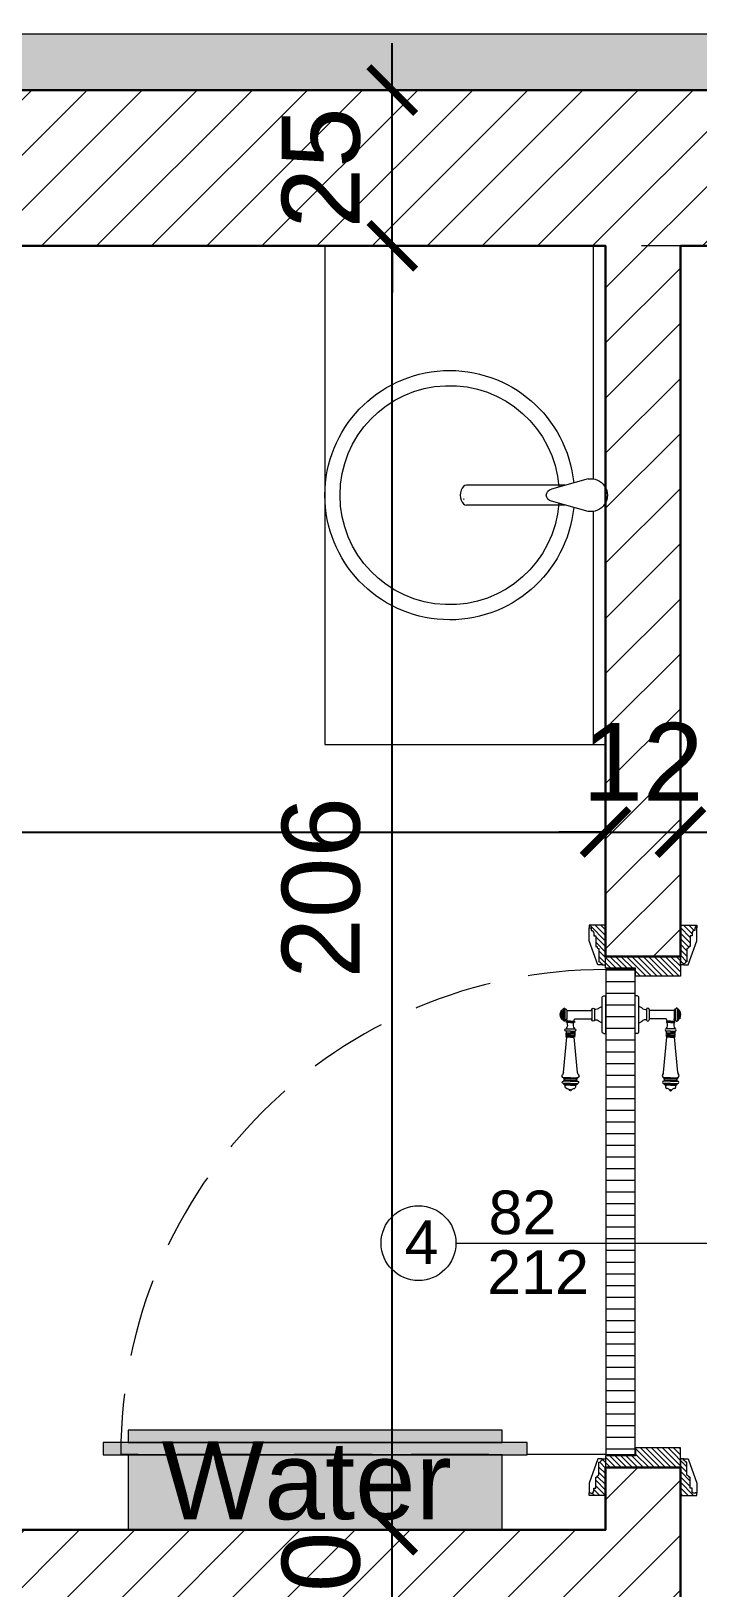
# Model space of a CAD drawing. Header units: centimetres. Extents: x 111832 to 117233, y -55119 to -48329.
# Drawn here: x 115280.2 to 115387.2, y -52297.7 to -52047.9 of the extents above; entities that cross this region are included whole.
import ezdxf

# ---------------------------------------------------------------- set-up
doc = ezdxf.new("R2010")
doc.units = ezdxf.units.CM
doc.header["$LTSCALE"] = 50
doc.header["$MEASUREMENT"] = 0
doc.linetypes.add('AXES', pattern=[2, 1.25, -0.25, 0.25, -0.25])
doc.linetypes.add('CACHE', pattern=[0.375, 0.25, -0.125])
doc.layers.get('0').update_dxf_attribs({"color": 8})
for name, color, linetype in [('AXES', 10, 'AXES'), ('BORD', 5, 'Continuous'), ('COTE 50ème', 1, 'Continuous'), ('TEXTE', 7, 'Continuous')]:
    doc.layers.add(name, color=color, linetype=linetype)
for name, color, linetype, lineweight in [('BANJO', 160, 'Continuous', 9), ('CONSOLE ISOL.', 214, 'Continuous', 15), ('door', 44, 'Continuous', 5), ('ISOLATION', 252, 'Continuous', 0), ('KASETAT_Pen_No__22', 8, 'Continuous', 50), ('MACONNERIE COUPE', 7, 'Continuous', 30), ('MACONNERIE HACHURE', 253, 'Continuous', 13), ('mobilimi', 8, 'Continuous', 9)]:
    doc.layers.add(name, color=color, linetype=linetype, lineweight=lineweight)
doc.layers.add('KASETAT_Pen_No__176', color=7, linetype='Continuous', lineweight=15, true_color=0x93a0c6)
doc.styles.add('GENERATED_STYLE_1', font='arial.ttf')
doc.styles.add('RS_TEXT_1.50', font='arial.ttf', dxfattribs={"height": 12.5})
doc.styles.add('RS_TXT_50', font='arial.ttf', dxfattribs={"height": 12.5})
doc.dimstyles.new('RS_50CM_LINEAIRE', dxfattribs={"dimscale": 5, "dimtxt": 12.5, "dimasz": 1.5, "dimexe": 1, "dimexo": 2.5, "dimgap": 1, "dimtad": 1, "dimdec": 1, "dimrnd": 0.5, "dimdsep": 46, "dimtxsty": 'RS_TXT_50', "dimblk1": 'ARCHTICK', "dimblk2": 'ARCHTICK', "dimsah": 1, "dimcen": 2.5, "dimdle": 1, "dimclrt": 4, "dimadec": 0, "dimazin": 2, "dimtfac": 1, "dimtdec": 1, "dimtix": 1, "dimtmove": 2, "dimatfit": 3, "dimfxl": 1, "dimtolj": 1, "dimtzin": 0, "dimarcsym": 0})

# ---------------------------------------------------------------- blocks, each defined once
blk = doc.blocks.new('A$C7560ca7f')
at = {"layer": 'AXES', "lineweight": 5, "ltscale": 1.3}
blk.add_line((3195, -1220), (-1985, -1220), dxfattribs=at)
blk = doc.blocks.new('lavaman')
at = {"layer": 'BANJO'}
for p, q in [((-61171.15, 21935.44), (-61216.15, 21935.44)), ((-61171.15, 21935.44), (-61171.15, 21855.44)), ((-61171.15, 21855.44), (-61216.15, 21855.44))]:
    blk.add_line(p, q, dxfattribs=at)
at = {"layer": 'BANJO', "linetype": 'Continuous'}
for p, q in [((-61216.15, 21896.66), (-61216.15, 21935.44)), ((-61214.15, 21935.44), (-61214.15, 21898.05)), ((-61171.15, 21935.44), (-61171.15, 21855.44)), ((-61216.15, 21925.44), (-61216.15, 21896.66)), ((-61213.35, 21898.04), (-61207.48, 21896.42)), ((-61209.67, 21897.03), (-61193.85, 21897.03)), ((-61216.15, 21894.21), (-61216.15, 21865.44)), ((-61216.15, 21855.44), (-61216.15, 21894.21)), ((-61214.15, 21892.82), (-61214.15, 21855.44)), ((-61213.35, 21892.84), (-61207.48, 21894.45)), ((-61209.65, 21893.84), (-61193.85, 21893.84)), ((-61193.49, 21894.81), (-61193.49, 21894.81)), ((-61193.49, 21894.81), (-61193.38, 21894.81)), ((-61193.38, 21894.81), (-61193.49, 21894.81)), ((-61193.38, 21894.81), (-61193.38, 21894.81))]:
    blk.add_line(p, q, dxfattribs=at)
for centre, radius, start, end in [((-61191.15, 21895.44), 20, 185.6501, 174.3499), ((-61191.15, 21895.44), 17.58, 184.3008, 175.6992), ((-61213.81, 21895.44), 2.64, 79.9738, 280.0262), ((-61207.66, 21895.44), 1, 280.3544, 79.6456)]:
    blk.add_arc(centre, radius, start, end, dxfattribs=at)
at = {"layer": 'BANJO', "linetype": 'Continuous', "extrusion": (0, 0, -1)}
blk.add_ellipse((-61193.85, 21895.43), major_axis=(0, 1.59), ratio=0.623935, start_param=0, end_param=3.141593, dxfattribs=at)
blk = doc.blocks.new('_ArchTick')
at = {"color": 0, "linetype": 'ByBlock', "const_width": 0.15}
blk.add_lwpolyline([(-0.5, -0.5), (0.5, 0.5)], dxfattribs=at)
blk = doc.blocks.new('*D1141')
at = {"layer": 'COTE 50ème', "color": 0, "lineweight": -2, "ltscale": 0.5, "transparency": 16777216}
for p, q in [((115114.37, -52176.41), (115377.37, -52176.41)), ((115119.37, -52177.02), (115119.37, -52181.41)), ((115372.37, -52180.7), (115372.37, -52181.41))]:
    blk.add_line(p, q, dxfattribs=at)
at = {"layer": 'Defpoints', "color": 0, "ltscale": 0.5, "transparency": 16777216}
for p in [(115119.37, -52164.52), (115372.37, -52168.2), (115372.37, -52176.41)]:
    blk.add_point(p, dxfattribs=at)
at = {"layer": 'COTE 50ème', "color": 0, "lineweight": -2, "ltscale": 0.5, "transparency": 16777216, "xscale": 7.5, "yscale": 7.5, "zscale": 7.5, "rotation": 180}
blk.add_blockref('_ArchTick', (115119.37, -52176.41), dxfattribs=at)
at = {"layer": 'COTE 50ème', "color": 0, "lineweight": -2, "ltscale": 0.5, "transparency": 16777216, "xscale": 7.5, "yscale": 7.5, "zscale": 7.5}
blk.add_blockref('_ArchTick', (115372.37, -52176.41), dxfattribs=at)
at = {"layer": 'COTE 50ème', "color": 4, "ltscale": 0.5, "transparency": 16777216, "insert": (115245.87, -52165.03), "char_height": 12.5, "attachment_point": 5, "style": 'RS_TXT_50'}
blk.add_mtext('\\A1;253', dxfattribs=at)
blk = doc.blocks.new('*D1142')
at = {"layer": 'COTE 50ème', "color": 0, "lineweight": -2, "ltscale": 0.5, "transparency": 16777216}
for p, q in [((115372.37, -52176.41), (115364.87, -52176.41)), ((115372.37, -52176.41), (115384.37, -52176.41)), ((115384.37, -52176.41), (115391.87, -52176.41)), ((115384.37, -52176.88), (115384.37, -52181.41)), ((115372.37, -52180.7), (115372.37, -52181.41))]:
    blk.add_line(p, q, dxfattribs=at)
at = {"layer": 'Defpoints', "color": 0, "ltscale": 0.5, "transparency": 16777216}
for p in [(115384.37, -52164.38), (115372.37, -52168.2), (115384.37, -52176.41)]:
    blk.add_point(p, dxfattribs=at)
at = {"layer": 'COTE 50ème', "color": 0, "lineweight": -2, "ltscale": 0.5, "transparency": 16777216, "xscale": 7.5, "yscale": 7.5, "zscale": 7.5}
blk.add_blockref('_ArchTick', (115372.37, -52176.41), dxfattribs=at)
at = {"layer": 'COTE 50ème', "color": 0, "lineweight": -2, "ltscale": 0.5, "transparency": 16777216, "xscale": 7.5, "yscale": 7.5, "zscale": 7.5, "rotation": 180}
blk.add_blockref('_ArchTick', (115384.37, -52176.41), dxfattribs=at)
at = {"layer": 'COTE 50ème', "color": 4, "ltscale": 0.5, "transparency": 16777216, "insert": (115378.37, -52165.14), "char_height": 12.5, "attachment_point": 5, "style": 'RS_TXT_50'}
blk.add_mtext('\\A1;12', dxfattribs=at)
blk = doc.blocks.new('*D1143')
at = {"layer": 'COTE 50ème', "color": 0, "lineweight": -2, "ltscale": 0.5, "transparency": 16777216}
for p, q in [((115929.37, -52159.86), (115929.37, -52181.41)), ((115379.37, -52176.41), (115934.37, -52176.41)), ((115384.37, -52176.88), (115384.37, -52181.41))]:
    blk.add_line(p, q, dxfattribs=at)
at = {"layer": 'Defpoints', "color": 0, "ltscale": 0.5, "transparency": 16777216}
for p in [(115929.37, -52147.36), (115384.37, -52164.38), (115929.37, -52176.41)]:
    blk.add_point(p, dxfattribs=at)
at = {"layer": 'COTE 50ème', "color": 0, "lineweight": -2, "ltscale": 0.5, "transparency": 16777216, "xscale": 7.5, "yscale": 7.5, "zscale": 7.5, "rotation": 180}
blk.add_blockref('_ArchTick', (115384.37, -52176.41), dxfattribs=at)
at = {"layer": 'COTE 50ème', "color": 0, "lineweight": -2, "ltscale": 0.5, "transparency": 16777216, "xscale": 7.5, "yscale": 7.5, "zscale": 7.5}
blk.add_blockref('_ArchTick', (115929.37, -52176.41), dxfattribs=at)
at = {"layer": 'COTE 50ème', "color": 4, "ltscale": 0.5, "transparency": 16777216, "insert": (115656.87, -52165.05), "char_height": 12.5, "attachment_point": 5, "style": 'RS_TXT_50'}
blk.add_mtext('\\A1;545', dxfattribs=at)
blk = doc.blocks.new('*D1153')
at = {"layer": 'COTE 50ème', "color": 0, "lineweight": -2, "ltscale": 0.5, "transparency": 16777216}
for p, q in [((115073.97, -52048.41), (115073.97, -51976.17)), ((115409.37, -52048.41), (115409.37, -51976.17)), ((115414.37, -51981.17), (115068.97, -51981.17))]:
    blk.add_line(p, q, dxfattribs=at)
at = {"layer": 'Defpoints', "color": 0, "ltscale": 0.5, "transparency": 16777216}
for p in [(115073.97, -51981.17), (115073.97, -52060.91), (115409.37, -52060.91)]:
    blk.add_point(p, dxfattribs=at)
at = {"layer": 'COTE 50ème', "color": 0, "lineweight": -2, "ltscale": 0.5, "transparency": 16777216, "xscale": 7.5, "yscale": 7.5, "zscale": 7.5, "rotation": 180}
blk.add_blockref('_ArchTick', (115073.97, -51981.17), dxfattribs=at)
at = {"layer": 'COTE 50ème', "color": 0, "lineweight": -2, "ltscale": 0.5, "transparency": 16777216, "xscale": 7.5, "yscale": 7.5, "zscale": 7.5}
blk.add_blockref('_ArchTick', (115409.37, -51981.17), dxfattribs=at)
at = {"layer": 'COTE 50ème', "color": 4, "ltscale": 0.5, "transparency": 16777216, "insert": (115241.67, -51969.79), "char_height": 12.5, "attachment_point": 5, "style": 'RS_TXT_50'}
blk.add_mtext('\\A1;335.5', dxfattribs=at)
blk = doc.blocks.new('*D1156')
at = {"layer": 'COTE 50ème', "color": 0, "lineweight": -2, "ltscale": 0.5, "transparency": 16777216}
for p, q in [((114824.37, -52024.86), (114824.37, -51944.21)), ((116159.37, -52109.86), (116159.37, -51944.21)), ((114819.37, -51949.21), (116164.37, -51949.21))]:
    blk.add_line(p, q, dxfattribs=at)
at = {"layer": 'Defpoints', "color": 0, "ltscale": 0.5, "transparency": 16777216}
for p in [(116159.37, -51949.21), (114824.37, -52037.36), (116159.37, -52122.36)]:
    blk.add_point(p, dxfattribs=at)
at = {"layer": 'COTE 50ème', "color": 0, "lineweight": -2, "ltscale": 0.5, "transparency": 16777216, "xscale": 7.5, "yscale": 7.5, "zscale": 7.5, "rotation": 180}
blk.add_blockref('_ArchTick', (114824.37, -51949.21), dxfattribs=at)
at = {"layer": 'COTE 50ème', "color": 0, "lineweight": -2, "ltscale": 0.5, "transparency": 16777216, "xscale": 7.5, "yscale": 7.5, "zscale": 7.5}
blk.add_blockref('_ArchTick', (116159.37, -51949.21), dxfattribs=at)
at = {"layer": 'COTE 50ème', "color": 4, "ltscale": 0.5, "transparency": 16777216, "insert": (115491.87, -51937.83), "char_height": 12.5, "attachment_point": 5, "style": 'RS_TXT_50'}
blk.add_mtext('\\A1;1335', dxfattribs=at)
blk = doc.blocks.new('*D1269')
at = {"layer": 'COTE 50ème', "color": 0, "lineweight": -2, "ltscale": 0.5, "transparency": 16777216}
for p, q in [((115338.17, -52288.36), (115338.17, -52280.86)), ((115304.6, -52288.36), (115343.17, -52288.36)), ((115338.17, -52308.36), (115338.17, -52288.36)), ((115309.36, -52308.36), (115343.17, -52308.36)), ((115338.17, -52308.36), (115338.17, -52315.86))]:
    blk.add_line(p, q, dxfattribs=at)
at = {"layer": 'Defpoints', "color": 0, "ltscale": 0.5, "transparency": 16777216}
for p in [(115292.1, -52288.36), (115338.17, -52288.36), (115296.86, -52308.36)]:
    blk.add_point(p, dxfattribs=at)
at = {"layer": 'COTE 50ème', "color": 0, "lineweight": -2, "ltscale": 0.5, "transparency": 16777216, "xscale": 7.5, "yscale": 7.5, "zscale": 7.5}
for p, rotation in [((115338.17, -52288.36), 270), ((115338.17, -52308.36), 90)]:
    blk.add_blockref('_ArchTick', p, dxfattribs=dict(at, rotation=rotation))
at = {"layer": 'COTE 50ème', "color": 4, "ltscale": 0.5, "transparency": 16777216, "insert": (115326.78, -52298.36), "char_height": 12.5, "attachment_point": 5, "rotation": 90, "style": 'RS_TXT_50'}
blk.add_mtext('\\A1;20', dxfattribs=at)
blk = doc.blocks.new('*D1270')
at = {"layer": 'COTE 50ème', "color": 0, "lineweight": -2, "ltscale": 0.5, "transparency": 16777216}
for p, q in [((115338.17, -52293.36), (115338.17, -52077.36)), ((115319.43, -52082.36), (115343.17, -52082.36)), ((115304.6, -52288.36), (115343.17, -52288.36))]:
    blk.add_line(p, q, dxfattribs=at)
at = {"layer": 'Defpoints', "color": 0, "ltscale": 0.5, "transparency": 16777216}
for p in [(115306.93, -52082.36), (115338.17, -52082.36), (115292.1, -52288.36)]:
    blk.add_point(p, dxfattribs=at)
at = {"layer": 'COTE 50ème', "color": 0, "lineweight": -2, "ltscale": 0.5, "transparency": 16777216, "xscale": 7.5, "yscale": 7.5, "zscale": 7.5}
for p, rotation in [((115338.17, -52082.36), 90), ((115338.17, -52288.36), 270)]:
    blk.add_blockref('_ArchTick', p, dxfattribs=dict(at, rotation=rotation))
at = {"layer": 'COTE 50ème', "color": 4, "ltscale": 0.5, "transparency": 16777216, "insert": (115326.78, -52185.36), "char_height": 12.5, "attachment_point": 5, "rotation": 90, "style": 'RS_TXT_50'}
blk.add_mtext('\\A1;206', dxfattribs=at)
blk = doc.blocks.new('*D1271')
at = {"layer": 'COTE 50ème', "color": 0, "lineweight": -2, "ltscale": 0.5, "transparency": 16777216}
for p, q in [((115338.17, -52057.36), (115338.17, -52049.86)), ((115319.43, -52057.36), (115343.17, -52057.36)), ((115338.17, -52082.36), (115338.17, -52057.36)), ((115319.43, -52082.36), (115343.17, -52082.36)), ((115338.17, -52082.36), (115338.17, -52089.86))]:
    blk.add_line(p, q, dxfattribs=at)
at = {"layer": 'Defpoints', "color": 0, "ltscale": 0.5, "transparency": 16777216}
for p in [(115306.93, -52057.36), (115338.17, -52057.36), (115306.93, -52082.36)]:
    blk.add_point(p, dxfattribs=at)
at = {"layer": 'COTE 50ème', "color": 0, "lineweight": -2, "ltscale": 0.5, "transparency": 16777216, "xscale": 7.5, "yscale": 7.5, "zscale": 7.5}
for p, rotation in [((115338.17, -52057.36), 270), ((115338.17, -52082.36), 90)]:
    blk.add_blockref('_ArchTick', p, dxfattribs=dict(at, rotation=rotation))
at = {"layer": 'COTE 50ème', "color": 4, "ltscale": 0.5, "transparency": 16777216, "insert": (115326.78, -52069.86), "char_height": 12.5, "attachment_point": 5, "rotation": 90, "style": 'RS_TXT_50'}
blk.add_mtext('\\A1;25', dxfattribs=at)
blk = doc.blocks.new('door900')
at = {"color": 0}
for p, q in [((-9.3, 67.7), (9.3, 67.7)), ((9.3, 65.2), (-9.3, 65.2)), ((-6.8, 71.5), (-6.8, 70.2)), ((-5.5, 71.5), (-6.8, 71.5)), ((-6.8, 70.2), (6.8, 70.2)), ((-6.8, 62.7), (-6.8, 24)), ((-6.8, 62.7), (6.8, 62.7)), ((-5.5, 71.5), (5.5, 71.5)), ((5.5, 71.5), (6.8, 71.5)), ((6.8, 71.5), (6.8, 70.2)), ((8.7, 62.7), (6.8, 62.7)), ((8.7, 50.9), (8.7, 50.9)), ((10.5, 56.8), (10.5, 62.5)), ((10.5, 56.8), (10.5, 51.1)), ((12.7, 56.8), (12.7, 62.5)), ((12.7, 56.8), (12.7, 51.1)), ((22.5, 63.8), (22.5, 49.8)), ((26.5, 56.8), (26.5, 63.8)), ((26.5, 63.8), (29.1, 63.8)), ((26.5, 63.8), (29.1, 63.8)), ((26.5, 56.8), (26.5, 49.8)), ((29.1, 63.8), (29.1, 62.8)), ((29.1, 62.8), (29.1, 56.8)), ((29.1, 50.8), (29.1, 56.8)), ((29.1, 50.8), (29.1, 49.8)), ((31.1, 62.8), (31.1, 56.8)), ((31.1, 50.8), (31.1, 56.8)), ((34.1, 56.8), (34.1, 62.8)), ((34.1, 62.8), (34.1, 56.8)), ((34.1, 50.8), (34.1, 56.8)), ((34.1, 56.8), (34.1, 50.8)), ((92.8, 68.1), (36.2, 62.8)), ((36.2, 56.8), (36.2, 62.8)), ((36.2, 56.8), (36.2, 50.8)), ((92.8, 45.5), (36.2, 50.8)), ((101.2, 67.3), (103.2, 68)), ((101.2, 56.8), (101.2, 67.3)), ((101.2, 56.8), (101.2, 46.3)), ((103.2, 68), (103.2, 67.7)), ((103.2, 56.8), (103.2, 68)), ((103.2, 56.8), (103.2, 46.3)), ((106.5, 68), (105.5, 67.3)), ((105.5, 56.8), (105.5, 67.3)), ((105.5, 56.8), (105.5, 46.3)), ((106.5, 56.8), (106.5, 68)), ((106.5, 56.8), (106.5, 45.7)), ((110.7, 68), (111.8, 67.3)), ((110.7, 56.8), (110.7, 68)), ((110.7, 56.8), (110.7, 45.7)), ((111.8, 56.8), (111.8, 67.3)), ((111.8, 66.2), (113.3, 66.2)), ((111.8, 56.8), (111.8, 46.3)), ((113.3, 56.8), (113.3, 66.2)), ((113.3, 56.8), (113.3, 47.5)), ((120.5, 56.8), (120.5, 58.6)), ((120.5, 56.8), (120.5, 55)), ((6.8, 49.1), (6.8, 24)), ((26.5, 49.8), (29.1, 49.8)), ((26.5, 49.8), (29.1, 49.8)), ((29.1, 49.8), (29.1, 49.8)), ((101.2, 46.3), (103.2, 45.7)), ((103.2, 45.9), (103.2, 45.7)), ((106.5, 45.7), (105.5, 46.3)), ((110.7, 45.7), (111.8, 46.3)), ((111.8, 47.5), (113.3, 47.5)), ((-30, 3), (-30, 0)), ((30, 0), (-30, 0)), ((27, 6), (-27, 6)), ((-8.3, 22.3), (8.3, 22.3)), ((-8.3, 18.3), (8.3, 18.3)), ((30, 3), (30, 0))]:
    blk.add_line(p, q, dxfattribs=at)
for centre, radius, start, end in [((-9.3, 66.5), 1.25, 90, 270), ((-6.8, 67.7), 2.51, 90.115, 179.885), ((-6.8, 65.2), 2.51, 180.115, 269.885), ((0, 64), 9.29, 53.4104, 126.5896), ((6.8, 67.7), 2.51, 0.115, 89.885), ((6.8, 65.2), 2.51, 270.115, 359.885), ((8.7, 49), 1.91, 88.7426, 178.1515), ((8.6, 64.9), 2.15, 272.7029, 297.6142), ((8.6, 48.8), 2.15, 62.3858, 87.2971), ((9.3, 66.5), 1.25, 270, 90), ((10, 62.5), 0.561, 3.7097, 127.9634), ((10, 51.1), 0.561, 232.0366, 356.2903), ((11.6, 62.5), 1.1, 0.0106, 179.9894), ((11.6, 51.1), 1.1, 180.0106, 359.9894), ((16.7, 70.5), 8.83, 243.5466, 311.3694), ((16.7, 43.2), 8.83, 48.6306, 116.4534), ((24.5, 63.7), 2.01, 4.1469, 175.8531), ((30.1, 62.8), 1.03, 0, 180.0014), ((30.1, 50.8), 1.03, 179.9972, 0), ((32.6, 62.8), 1.48, 0, 180), ((32.6, 50.8), 1.48, 180, 0), ((35.2, 62.8), 1.03, 0, 180), ((32.6, 62.8), 1.48, 1.563306237032948e-10, 2.08440831604393e-10), ((35.2, 50.8), 1.03, 180, 0), ((93.1, 72.5), 4.4, 266.3976, 315.6468), ((98.3, 67.4), 2.89, 358.3861, 135.6468), ((104.3, 67.6), 1.15, 170.914, 348.1019), ((108.6, 68), 2.1, 0, 180), ((115.5, 62.5), 2.84, 13.4568, 140.4953), ((115.5, 51.2), 2.84, 219.5047, 346.5432), ((127.9, 65.2), 9.88, 191.9991, 221.6757), ((127.9, 48.5), 9.88, 138.3243, 168.0009), ((120.5, 56.8), 1.79, 0, 90), ((120.5, 56.8), 1.79, 270, 0), ((24.5, 50), 2.01, 184.1469, 355.8531), ((93.1, 41.1), 4.4, 44.3532, 93.6024), ((98.3, 46.2), 2.89, 224.3532, 1.6139), ((104.3, 46.1), 1.15, 11.8981, 189.086), ((108.6, 45.7), 2.1, 180, 0), ((-27, 3), 3, 90, 180), ((-6.8, 6), 6, 130.5908, 180), ((-16.6, 16.6), 8.41, 314.3689, 12.0705), ((-8.3, 20.3), 2, 90, 270), ((-8.5, 24), 1.71, 275.059, 359.7825), ((8.5, 24), 1.71, 180.2175, 264.941), ((16.6, 16.6), 8.41, 167.9295, 225.6311), ((8.3, 20.3), 2, 270, 90), ((6.8, 6), 6, 0, 49.4092), ((27, 3), 3, 0, 90)]:
    blk.add_arc(centre, radius, start, end, dxfattribs=at)

msp = doc.modelspace()

# ---------------------------------------------------------------- hatches: boundary and pattern name
at = {"layer": 'door'}
h = msp.add_hatch(dxfattribs=at)
h.set_pattern_fill('ANSI31', color=256, scale=5, angle=1170)
h.set_pattern_definition([(135, (-56134.97024, -149024.7396), (-0.4419417382, -0.4419417382), [])])
h.paths.add_polyline_path([(115384.37, -52196.37), (115384.37, -52199.52), (115377.19, -52199.52), (115377.19, -52198.26), (115372.37, -52198.26), (115372.37, -52196.37)])
edge = h.paths.add_edge_path()
edge.add_line((115386.25, -52192.62), (115386.25, -52193.04))
edge.add_line((115386.25, -52193.04), (115385.94, -52193.04))
edge.add_line((115385.94, -52193.04), (115385.94, -52194.8))
edge.add_line((115385.94, -52194.8), (115385.73, -52194.8))
edge.add_arc((115385.41, -52194.8), 0.314, 270, 360, ccw=False)
edge.add_line((115385.41, -52195.12), (115385.41, -52197.21))
edge.add_line((115385.41, -52197.21), (115385.21, -52197.21))
edge.add_arc((115384.89, -52197.21), 0.314, -90, 0, ccw=False)
edge.add_line((115384.89, -52197.53), (115384.89, -52197.74))
edge.add_line((115384.89, -52197.74), (115384.37, -52197.74))
edge.add_line((115384.37, -52197.74), (115384.37, -52191.37))
edge.add_line((115384.37, -52191.37), (115386.99, -52191.37))
edge.add_line((115386.99, -52191.37), (115386.99, -52191.78))
edge.add_line((115386.99, -52191.78), (115386.67, -52191.78))
edge.add_line((115386.67, -52191.78), (115386.67, -52192.2))
edge.add_arc((115386.67, -52192.62), 0.419, 90, 180)
edge = h.paths.add_edge_path()
edge.add_line((115370.48, -52192.62), (115370.48, -52193.04))
edge.add_line((115370.48, -52193.04), (115370.8, -52193.04))
edge.add_line((115370.8, -52193.04), (115370.8, -52194.8))
edge.add_line((115370.8, -52194.8), (115371.01, -52194.8))
edge.add_arc((115371.32, -52194.8), 0.314, 180, 270)
edge.add_line((115371.32, -52195.12), (115371.32, -52197.21))
edge.add_line((115371.32, -52197.21), (115371.53, -52197.21))
edge.add_arc((115371.84, -52197.21), 0.314, 180, 270)
edge.add_line((115371.84, -52197.53), (115371.84, -52197.74))
edge.add_line((115371.84, -52197.74), (115372.37, -52197.74))
edge.add_line((115372.37, -52197.74), (115372.37, -52191.37))
edge.add_line((115372.37, -52191.37), (115369.75, -52191.37))
edge.add_line((115369.75, -52191.37), (115369.75, -52191.78))
edge.add_line((115369.75, -52191.78), (115370.06, -52191.78))
edge.add_line((115370.06, -52191.78), (115370.06, -52192.2))
edge.add_arc((115370.06, -52192.62), 0.419, 0, 90, ccw=False)
h = msp.add_hatch(dxfattribs=at)
h.set_pattern_fill('ANSI31', color=256, scale=15, angle=675)
h.set_pattern_definition([(360, (-100182.4027, 44483.9754), (2e-15, 1.875), [])])
h.paths.add_polyline_path([(115377.13, -52276.27), (115377.13, -52198.47), (115372.42, -52198.47), (115372.42, -52276.27)])
h = msp.add_hatch(dxfattribs=at)
h.set_pattern_fill('ANSI31', color=256, scale=5, angle=1170)
h.set_pattern_definition([(135, (-56134.97024, -149014.72775), (-0.4419417382, -0.4419417382), [])])
edge = h.paths.add_edge_path()
edge.add_line((115386.25, -52282.11), (115386.25, -52281.7))
edge.add_line((115386.25, -52281.7), (115385.94, -52281.7))
edge.add_line((115385.94, -52281.7), (115385.94, -52279.93))
edge.add_line((115385.94, -52279.93), (115385.73, -52279.93))
edge.add_arc((115385.41, -52279.93), 0.314, 360, 450)
edge.add_line((115385.41, -52279.62), (115385.41, -52277.52))
edge.add_line((115385.41, -52277.52), (115385.21, -52277.52))
edge.add_arc((115384.89, -52277.52), 0.314, 360, 450)
edge.add_line((115384.89, -52277.21), (115384.89, -52277))
edge.add_line((115384.89, -52277), (115384.37, -52277))
edge.add_line((115384.37, -52277), (115384.37, -52282.86))
edge.add_line((115384.37, -52282.86), (115386.99, -52282.86))
edge.add_line((115386.99, -52282.86), (115386.99, -52282.45))
edge.add_line((115386.99, -52282.45), (115386.67, -52282.45))
edge.add_line((115386.67, -52282.45), (115386.67, -52282.53))
edge.add_arc((115386.67, -52282.11), 0.419, 180, 270, ccw=False)
h.paths.add_polyline_path([(115384.37, -52278.36), (115384.37, -52275.22), (115377.19, -52275.22), (115377.19, -52276.48), (115372.37, -52276.48), (115372.37, -52278.36)])
edge = h.paths.add_edge_path()
edge.add_line((115370.48, -52282.11), (115370.48, -52281.7))
edge.add_line((115370.48, -52281.7), (115370.8, -52281.7))
edge.add_line((115370.8, -52281.7), (115370.8, -52279.93))
edge.add_line((115370.8, -52279.93), (115371.01, -52279.93))
edge.add_arc((115371.32, -52279.93), 0.314, 90, 180, ccw=False)
edge.add_line((115371.32, -52279.62), (115371.32, -52277.52))
edge.add_line((115371.32, -52277.52), (115371.53, -52277.52))
edge.add_arc((115371.84, -52277.52), 0.314, 90, 180, ccw=False)
edge.add_line((115371.84, -52277.21), (115371.84, -52277))
edge.add_line((115371.84, -52277), (115372.37, -52277))
edge.add_line((115372.37, -52277), (115372.37, -52282.86))
edge.add_line((115372.37, -52282.86), (115369.75, -52282.86))
edge.add_line((115369.75, -52282.86), (115369.75, -52282.45))
edge.add_line((115369.75, -52282.45), (115370.06, -52282.45))
edge.add_line((115370.06, -52282.45), (115370.06, -52282.53))
edge.add_arc((115370.06, -52282.11), 0.419, 270, 360)
at = {"layer": 'ISOLATION', "transparency": 33554687}
h = msp.add_hatch(dxfattribs=at)
h.set_pattern_fill('INSUL', color=256, scale=10, angle=45)
h.set_pattern_definition([(45, (1225.213, 1325.2256), (-2.65165043, 2.65165043), []), (45, (1224.329, 1326.1095), (-2.65165043, 2.65165043), [1.25, -1.25]), (45, (1223.445, 1326.9934), (-2.65165043, 2.65165043), [1.25, -1.25])])
h.paths.add_polyline_path([(115062.37, -53272.36), (115224.37, -53272.36), (115224.37, -53147.36), (115519.37, -53147.36), (115519.37, -53134.36), (115954.37, -53134.36), (115954.37, -52082.36), (116034.37, -52082.36), (116034.37, -52122.36), (116059.37, -52122.36), (116059.37, -52057.36), (114824.37, -52057.36), (114824.37, -52048.36), (116068.37, -52048.36), (116068.37, -52131.36), (116025.37, -52131.36), (116025.37, -52091.36), (115963.37, -52091.36), (115963.37, -53143.36), (115528.37, -53143.36), (115528.37, -53156.36), (115233.37, -53156.36), (115233.37, -53281.36), (115062.37, -53281.36)])
at = {"layer": 'KASETAT_Pen_No__176', "linetype": 'Continuous', "lineweight": 0, "true_color": 0x139b48}
msp.add_hatch(color=114, dxfattribs=at).paths.add_polyline_path([(115355.78, -52272.36), (115295.78, -52272.36), (115295.78, -52274.36), (115291.78, -52274.36), (115291.78, -52276.36), (115295.78, -52276.36), (115295.78, -52288.36), (115355.78, -52288.36), (115355.78, -52276.36), (115359.78, -52276.36), (115359.78, -52274.36), (115355.78, -52274.36)])
at = {"layer": 'MACONNERIE HACHURE'}
h = msp.add_hatch(dxfattribs=at)
h.set_pattern_fill('ANSI31', color=256, scale=50, style=0)
h.set_pattern_definition([(45, (923.721, 14234.1016), (-4.41941738, 4.41941738), [])])
h.paths.add_polyline_path([(114499.37, -53137.36), (114499.37, -53147.36), (114399.37, -53147.36), (114399.37, -53097.36), (114499.37, -53097.36), (114499.37, -53107.36), (114414.37, -53107.36), (114414.37, -53137.36)])
h.paths.add_polyline_path([(115954.37, -52057.36), (116034.37, -52057.36), (116034.37, -52082.36), (115954.37, -52082.36)])
h.paths.add_polyline_path([(113964.37, -52057.36), (113884.37, -52057.36), (113884.37, -52082.36), (113964.37, -52082.36)])
h.paths.add_polyline_path([(113884.37, -52082.36), (113859.37, -52082.36), (113859.37, -52130.36), (113884.37, -52130.36)])
h.paths.add_polyline_path([(113989.37, -52154.25), (113964.37, -52154.25), (113964.37, -52147.36), (113989.37, -52147.36)])
h.paths.add_polyline_path([(115954.37, -52154.25), (115929.37, -52154.25), (115929.37, -52147.36), (115954.37, -52147.36)])
h.paths.add_polyline_path([(114926.37, -53272.36), (114926.37, -53387.36), (114992.37, -53387.36), (114992.37, -53272.36), (114972.37, -53272.36), (114972.37, -53367.36), (114946.37, -53367.36), (114946.37, -53272.36)])
h.paths.add_polyline_path([(115224.37, -53762.36), (115294.37, -53762.36), (115294.37, -53622.36), (115269.37, -53622.36), (115269.37, -53737.36), (115224.37, -53737.36)])
h.paths.add_polyline_path([(114694.37, -53762.36), (114624.37, -53762.36), (114624.37, -53622.36), (114649.37, -53622.36), (114649.37, -53737.36), (114694.37, -53737.36)])
h.paths.add_polyline_path([(114224.37, -53134.36), (114329.37, -53134.36), (114329.37, -53109.36), (114224.37, -53109.36)])
h.paths.add_polyline_path([(115694.37, -53134.36), (115589.37, -53134.36), (115589.37, -53109.36), (115694.37, -53109.36)])
h.paths.add_polyline_path([(113964.37, -52902.25), (113989.37, -52902.25), (113989.37, -52887.36), (113964.37, -52887.36)])
h.paths.add_polyline_path([(116034.37, -53342.47), (116059.37, -53342.47), (116059.37, -53397.36), (116034.37, -53397.36)])
h.paths.add_polyline_path([(116034.37, -53087.36), (116059.37, -53087.36), (116059.37, -53157.36), (116034.37, -53157.36)])
h.paths.add_polyline_path([(116034.37, -52902.25), (116059.37, -52902.25), (116059.37, -52747.36), (116034.37, -52747.36)])
h.paths.add_polyline_path([(116034.37, -52502.36), (116059.37, -52502.36), (116059.37, -52542.36), (116034.37, -52542.36)])
h.paths.add_polyline_path([(113884.37, -53342.47), (113859.37, -53342.47), (113859.37, -53397.36), (113884.37, -53397.36)])
h.paths.add_polyline_path([(113884.37, -53087.36), (113859.37, -53087.36), (113859.37, -53157.36), (113884.37, -53157.36)])
h.paths.add_polyline_path([(113884.37, -52902.25), (113859.37, -52902.25), (113859.37, -52747.36), (113884.37, -52747.36)])
h.paths.add_polyline_path([(113884.37, -52494.36), (113859.37, -52494.36), (113859.37, -52542.36), (113884.37, -52542.36)])
h.paths.add_polyline_path([(115929.37, -52507.36), (115764.37, -52507.36), (115764.37, -52482.36), (115929.37, -52482.36)])
h.paths.add_polyline_path([(115704.37, -52507.36), (115701.34, -52507.36), (115701.34, -52482.36), (115704.37, -52482.36)])
h.paths.add_polyline_path([(115606.34, -52507.36), (115579.37, -52507.36), (115579.37, -52482.36), (115606.34, -52482.36)])
h.paths.add_polyline_path([(114214.37, -52507.36), (114217.4, -52507.36), (114217.4, -52482.36), (114214.37, -52482.36)])
h.paths.add_polyline_path([(114312.4, -52507.36), (114339.37, -52507.36), (114339.37, -52482.36), (114312.4, -52482.36)])
h.paths.add_polyline_path([(114679.37, -53134.36), (114694.37, -53134.36), (114694.37, -53109.36), (114679.37, -53109.36)])
h.paths.add_polyline_path([(115954.37, -52902.25), (115929.37, -52902.25), (115929.37, -52887.36), (115954.37, -52887.36)])
h.paths.add_polyline_path([(115494.37, -52677.36), (115506.37, -52677.36), (115506.37, -52507.29), (115519.37, -52507.36), (115519.37, -52482.36), (115494.37, -52482.36), (115494.37, -52590.36), (115484.37, -52590.36), (115484.37, -52602.36), (115494.37, -52602.36)])
h.paths.add_polyline_path([(115506.37, -52804.36), (115506.37, -52814.36), (115494.37, -52814.36), (115494.37, -52769.36), (115506.37, -52769.36), (115506.37, -52779.36), (115929.37, -52779.36), (115929.37, -52804.36)])
h.paths.add_polyline_path([(115239.37, -53134.36), (115224.37, -53134.36), (115224.37, -53109.36), (115239.37, -53109.36)])
h.paths.add_polyline_path([(115392.37, -52928.36), (115370.37, -52928.36), (115370.37, -52819.36), (115224.37, -52819.36), (115224.37, -52807.36), (115382.37, -52807.36), (115382.37, -52916.36), (115392.37, -52916.36)])
h.paths.add_polyline_path([(115506.37, -52906.36), (115494.37, -52906.36), (115494.37, -52916.36), (115484.37, -52916.36), (115484.37, -52928.36), (115494.37, -52928.36), (115494.37, -53097.36), (115418.97, -53097.36), (115418.97, -53107.36), (115504.37, -53107.36), (115504.37, -53137.36), (115418.97, -53137.36), (115418.97, -53147.36), (115519.37, -53147.36), (115519.37, -53107.36), (115506.37, -53107.36)])
h.paths.add_polyline_path([(115224.37, -52602.36), (115224.37, -52697.36), (115189.37, -52697.36), (115189.37, -52541.36), (115119.37, -52541.36), (115119.37, -52529.36), (115224.37, -52529.36), (115224.37, -52590.36), (115234.37, -52590.36), (115234.37, -52602.36)])
h.paths.add_polyline_path([(114229.37, -52082.36), (113989.37, -52082.36), (113989.37, -52057.36), (114229.37, -52057.36)])
h.paths.add_polyline_path([(114564.37, -52357.36), (114564.37, -52382.36), (114564.37, -52382.36), (114564.37, -52422.36), (114576.37, -52422.36), (114576.37, -52412.36), (114586.37, -52412.36), (114586.37, -52400.36), (114576.37, -52400.36), (114576.37, -52252.36), (114799.37, -52252.36), (114799.37, -52232.36), (114576.37, -52232.36), (114576.37, -52224.36), (114564.37, -52224.36)])
h.paths.add_polyline_path([(113989.37, -53082.36), (113964.37, -53082.36), (113964.37, -53062.36), (113989.37, -53062.36)])
h.paths.add_polyline_path([(115372.37, -52308.36), (115119.37, -52308.36), (115119.37, -52288.36), (115372.37, -52288.36), (115372.37, -52278.36), (115384.37, -52278.36), (115384.37, -52590.36), (115392.37, -52590.36), (115392.37, -52602.36), (115316.37, -52602.36), (115316.37, -52590.36), (115372.37, -52590.36)])
h.paths.add_polyline_path([(115229.37, -52082.36), (115372.37, -52082.36), (115372.37, -52196.36), (115384.37, -52196.36), (115384.37, -52082.36), (115409.37, -52082.36), (115409.37, -52057.36), (115229.37, -52057.36)])
h.paths.add_polyline_path([(115146.03, -52902.36), (115189.37, -52902.36), (115189.37, -52942.36), (115146.03, -52942.36)])
h.paths.add_polyline_path([(114979.37, -52902.36), (115019.37, -52902.36), (115019.37, -52942.36), (114979.37, -52942.36)])
h.paths.add_polyline_path([(114772.7, -52902.36), (114729.37, -52902.36), (114729.37, -52942.36), (114772.7, -52942.36)])
h.paths.add_polyline_path([(114939.37, -52902.36), (114899.37, -52902.36), (114899.37, -52942.36), (114939.37, -52942.36)])
h.paths.add_polyline_path([(115094.37, -52082.36), (115074.37, -52082.36), (115074.37, -52057.36), (115094.37, -52057.36)])
h.paths.add_polyline_path([(114706.37, -52529.36), (114706.37, -52400.36), (114668.37, -52400.36), (114668.37, -52412.36), (114694.37, -52412.36), (114694.37, -52560.23), (114576.37, -52560.23), (114576.37, -52504.36), (114564.37, -52504.36), (114564.37, -52572.36), (114694.37, -52572.23), (114694.37, -52697.36), (114729.37, -52697.36), (114729.37, -52541.36), (114799.37, -52541.36), (114799.37, -52529.36)])
h.paths.add_polyline_path([(115929.37, -52082.36), (115869.37, -52082.36), (115869.37, -52057.36), (115929.37, -52057.36)])
h.paths.add_polyline_path([(114974.37, -52082.36), (114824.37, -52082.36), (114824.37, -52057.36), (114974.37, -52057.36)])
h.paths.add_polyline_path([(114689.37, -52082.36), (114576.37, -52082.36), (114576.37, -52142.36), (114564.37, -52142.36), (114564.37, -52082.36), (114329.37, -52082.36), (114329.37, -52057.36), (114689.37, -52057.36)])
h.paths.add_polyline_path([(115094.37, -52562.36), (115094.37, -52612.36), (115009.37, -52612.36), (115009.37, -52632.36), (115119.37, -52632.36), (115119.37, -52562.36)])
h.paths.add_polyline_path([(114909.37, -52632.36), (114799.37, -52632.36), (114799.37, -52562.36), (114824.37, -52562.36), (114824.37, -52612.36), (114909.37, -52612.36)])

# ---------------------------------------------------------------- linework, layer by layer
at = {"layer": 'BORD', "lineweight": 5, "ltscale": 0.5}
msp.add_lwpolyline([(116059.37, -52057.36), (113859.37, -52057.36), (113859.37, -52122.36), (113759.37, -52122.36), (113759.37, -52462.36), (113859.37, -52462.36), (113859.37, -53422.36), (113989.37, -53422.36), (113989.37, -53622.36), (114624.37, -53622.36), (114624.37, -53762.36), (115294.37, -53762.36), (115294.37, -53622.36), (115929.26, -53622.36), (115929.26, -53422.36), (116059.37, -53422.36), (116059.37, -52462.36), (116159.37, -52462.36), (116159.37, -52122.36), (116059.37, -52122.36)], close=True, dxfattribs=at)
at = {"layer": 'CONSOLE ISOL.', "lineweight": 5, "ltscale": 0.5}
msp.add_lwpolyline([(115954.37, -53134.36), (115224.37, -53134.36), (115224.37, -53272.36), (114694.37, -53272.36), (114694.37, -53134.36), (113964.37, -53134.36), (113964.37, -52057.36), (115954.37, -52057.36)], close=True, dxfattribs=at)
at = {"layer": 'door'}
msp.add_line((115348.37, -52242.37), (115397.69, -52242.37), dxfattribs=at)
at = {"layer": 'door', "linetype": 'CACHE'}
msp.add_line((115372.42, -52276.27), (115294.62, -52276.27), dxfattribs=at)
at = {"layer": 'door'}
for points in [[(115370.48, -52192.62), (115370.48, -52193.04), (115370.8, -52193.04), (115370.8, -52194.8), (115371.01, -52194.8, 0.414214), (115371.32, -52195.12), (115371.32, -52197.21), (115371.53, -52197.21, 0.414214), (115371.84, -52197.53), (115371.84, -52197.74), (115372.37, -52197.74), (115372.37, -52191.37), (115369.75, -52191.37), (115369.75, -52191.78), (115370.06, -52191.78), (115370.06, -52192.2, -0.414214), (115370.48, -52192.62)], [(115386.25, -52192.62), (115386.25, -52193.04), (115385.94, -52193.04), (115385.94, -52194.8), (115385.73, -52194.8, -0.414214), (115385.41, -52195.12), (115385.41, -52197.21), (115385.21, -52197.21, -0.414214), (115384.89, -52197.53), (115384.89, -52197.74), (115384.37, -52197.74), (115384.37, -52191.37), (115386.99, -52191.37), (115386.99, -52191.78), (115386.67, -52191.78), (115386.67, -52192.2, 0.414214), (115386.25, -52192.62)], [(115370.48, -52282.11), (115370.48, -52281.7), (115370.8, -52281.7), (115370.8, -52279.93), (115371.01, -52279.93, -0.414214), (115371.32, -52279.62), (115371.32, -52277.52), (115371.53, -52277.52, -0.414214), (115371.84, -52277.21), (115371.84, -52277), (115372.37, -52277), (115372.37, -52282.86), (115369.75, -52282.86), (115369.75, -52282.45), (115370.06, -52282.45), (115370.06, -52282.53, 0.414214), (115370.48, -52282.11)], [(115386.25, -52282.11), (115386.25, -52281.7), (115385.94, -52281.7), (115385.94, -52279.93), (115385.73, -52279.93, 0.414214), (115385.41, -52279.62), (115385.41, -52277.52), (115385.21, -52277.52, 0.414214), (115384.89, -52277.21), (115384.89, -52277), (115384.37, -52277), (115384.37, -52282.86), (115386.99, -52282.86), (115386.99, -52282.45), (115386.67, -52282.45), (115386.67, -52282.53, -0.414214), (115386.25, -52282.11)]]:
    msp.add_lwpolyline(points, format="xyb", dxfattribs=at)
for points in [[(115371.84, -52197.74), (115371.11, -52197.74), (115369.75, -52193.88), (115369.75, -52191.78)], [(115384.89, -52197.74), (115385.62, -52197.74), (115386.99, -52193.88), (115386.99, -52191.78)], [(115384.37, -52196.37), (115384.37, -52199.52), (115377.19, -52199.52), (115377.19, -52198.26), (115372.37, -52198.26), (115372.37, -52196.37), (115384.37, -52196.37)], [(115377.13, -52276.27), (115377.13, -52198.47), (115372.42, -52198.47), (115372.42, -52276.27), (115377.13, -52276.27)], [(115371.84, -52277), (115371.11, -52277), (115369.75, -52280.86), (115369.75, -52282.45)], [(115384.37, -52278.36), (115384.37, -52275.22), (115377.19, -52275.22), (115377.19, -52276.48), (115372.37, -52276.48), (115372.37, -52278.36), (115384.37, -52278.36)], [(115384.89, -52277), (115385.62, -52277), (115386.99, -52280.86), (115386.99, -52282.45)]]:
    msp.add_lwpolyline(points, dxfattribs=at)
msp.add_circle((115342.37, -52242.37), 6, dxfattribs=at)
at = {"layer": 'door', "linetype": 'CACHE'}
msp.add_arc((115372.42, -52276.27), 77.8, 90, 180, dxfattribs=at)
at = {"layer": 'ISOLATION', "ltscale": 0.5}
msp.add_lwpolyline([(115062.37, -53272.36), (115224.37, -53272.36), (115224.37, -53147.36), (115519.37, -53147.36), (115519.37, -53134.36), (115954.37, -53134.36), (115954.37, -52082.36), (116034.37, -52082.36), (116034.37, -52122.36), (116059.37, -52122.36), (116059.37, -52057.36), (114824.37, -52057.36), (114824.37, -52048.36), (116068.37, -52048.36), (116068.37, -52131.36), (116025.37, -52131.36), (116025.37, -52091.36), (115963.37, -52091.36), (115963.37, -53143.36), (115528.37, -53143.36), (115528.37, -53156.36), (115233.37, -53156.36), (115233.37, -53281.36), (115062.37, -53281.36)], close=True, dxfattribs=at)
at = {"layer": 'KASETAT_Pen_No__22', "color": 32, "linetype": 'Continuous', "lineweight": 0, "true_color": 0xcd6928}
for p, q in [((115359.78, -52274.36), (115291.78, -52274.36)), ((115291.78, -52274.36), (115291.78, -52276.36)), ((115355.78, -52272.36), (115295.78, -52272.36)), ((115295.78, -52272.36), (115295.78, -52274.36)), ((115295.78, -52274.36), (115355.78, -52274.36)), ((115355.78, -52274.36), (115355.78, -52272.36)), ((115359.78, -52276.36), (115359.78, -52274.36)), ((115291.78, -52276.36), (115359.78, -52276.36)), ((115355.78, -52276.36), (115295.78, -52276.36)), ((115295.78, -52276.36), (115295.78, -52288.36)), ((115355.78, -52288.36), (115355.78, -52276.36)), ((115295.78, -52288.36), (115355.78, -52288.36))]:
    msp.add_line(p, q, dxfattribs=at)
at = {"layer": 'MACONNERIE COUPE'}
for points in [[(115229.37, -52082.36), (115372.37, -52082.36), (115372.37, -52196.36), (115384.37, -52196.36), (115384.37, -52082.36), (115409.37, -52082.36), (115409.37, -52057.36), (115229.37, -52057.36)], [(115372.37, -52308.36), (115119.37, -52308.36), (115119.37, -52288.36), (115372.37, -52288.36), (115372.37, -52278.36), (115384.37, -52278.36), (115384.37, -52590.36), (115392.37, -52590.36), (115392.37, -52602.36), (115316.37, -52602.36), (115316.37, -52590.36), (115372.37, -52590.36)]]:
    msp.add_lwpolyline(points, close=True, dxfattribs=at)

# ---------------------------------------------------------------- block references
at = {"layer": 'door', "yscale": 0.1, "zscale": 0.1}
for p, xscale, rotation in [((115372.42, -52205.71), -0.1, 89.99999999999993), ((115377.13, -52205.71), 0.1, 270)]:
    msp.add_blockref('door900', p, dxfattribs=dict(at, xscale=xscale, rotation=rotation))
at = {"layer": 'MACONNERIE COUPE', "lineweight": 5, "ltscale": 0.5}
msp.add_blockref('A$C7560ca7f', (113954.37, -50862.36), dxfattribs=at)
at = {"layer": 'mobilimi', "xscale": -1, "rotation": 8.166274056975453e-07}
msp.add_blockref('lavaman', (54156.21, -74017.8), dxfattribs=at)

# ---------------------------------------------------------------- texts
at = {"layer": 'door', "char_height": 7, "style": 'GENERATED_STYLE_1'}
for s, insert, attachment_point in [('\\A1;\\pt0;82', (115353.61, -52233.94), 1), ('\\A1;\\pt0;4', (115340.14, -52245.71), 7), ('\\A1;\\pt0;212', (115353.4, -52243.52), 1)]:
    msp.add_mtext(s, dxfattribs=dict(at, insert=insert, attachment_point=attachment_point))
at = {"layer": 'TEXTE', "insert": (115301.16, -52280.51), "char_height": 12.5, "width": 4.547473508864641e-13, "attachment_point": 4, "style": 'RS_TEXT_1.50'}
msp.add_mtext('Water', dxfattribs=at)
msp.add_mtext('Water', dxfattribs=at)

# ---------------------------------------------------------------- dimensions: what is measured, and where the dimension line sits
at = {"layer": 'COTE 50ème', "ltscale": 0.5}
for base, p1, p2, picture, middle in [((116159.37, -51949.21), (114824.37, -52037.36), (116159.37, -52122.36), '*D1156', (115491.87, -51937.83)), ((115073.97, -51981.17), (115409.37, -52060.91), (115073.97, -52060.91), '*D1153', (115241.67, -51969.79)), ((115929.37, -52176.41), (115384.37, -52164.38), (115929.37, -52147.36), '*D1143', (115656.87, -52165.05)), ((115372.37, -52176.41), (115119.37, -52164.52), (115372.37, -52168.2), '*D1141', (115245.87, -52165.03)), ((115384.37, -52176.41), (115372.37, -52168.2), (115384.37, -52164.38), '*D1142', (115378.37, -52165.14))]:
    dim = msp.add_linear_dim(base=base, p1=p1, p2=p2, dimstyle='RS_50CM_LINEAIRE', dxfattribs=at)
    dim.commit()
    dim.dimension.update_dxf_attribs({"geometry": picture, "text_midpoint": middle})
for base, p1, p2, picture, middle in [((115338.17, -52057.36), (115306.93, -52082.36), (115306.93, -52057.36), '*D1271', (115326.78, -52069.86)), ((115338.17, -52082.36), (115292.1, -52288.36), (115306.93, -52082.36), '*D1270', (115326.78, -52185.36)), ((115338.17, -52288.36), (115296.86, -52308.36), (115292.1, -52288.36), '*D1269', (115326.78, -52298.36))]:
    dim = msp.add_linear_dim(base=base, p1=p1, p2=p2, angle=90, dimstyle='RS_50CM_LINEAIRE', dxfattribs=at)
    dim.commit()
    dim.dimension.update_dxf_attribs({"geometry": picture, "text_midpoint": middle})

doc.saveas('drawing.dxf')
